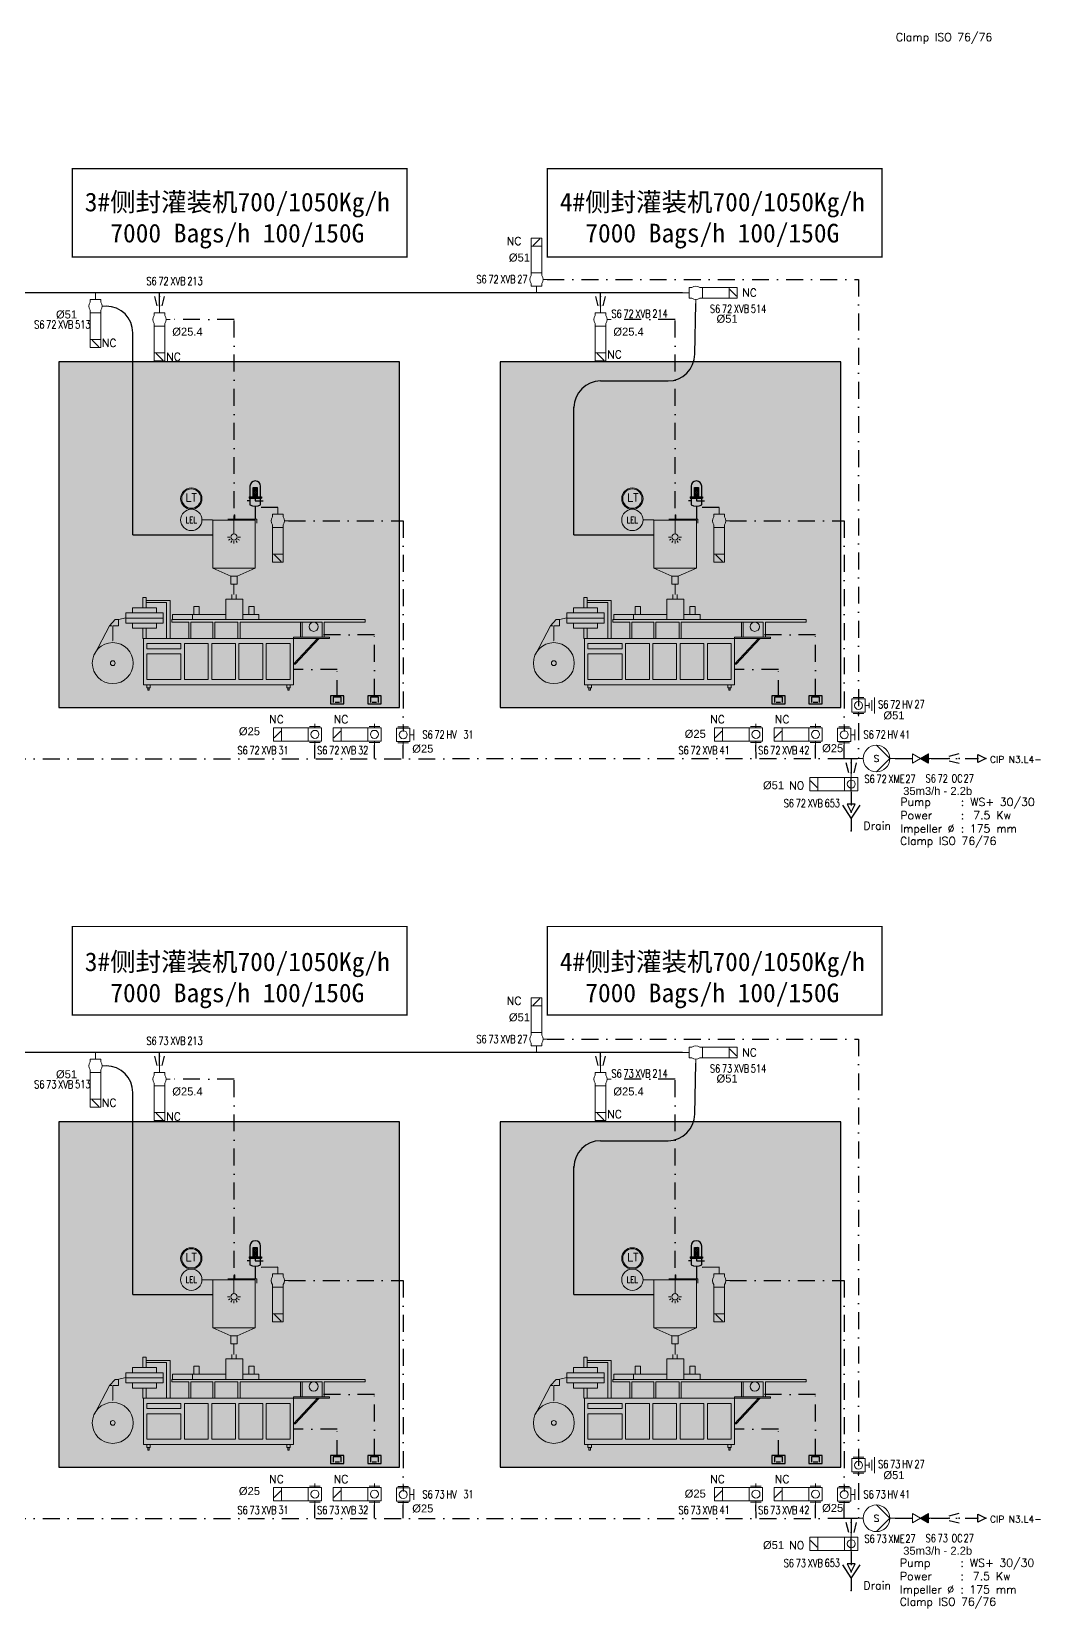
# Model space of a CAD drawing. Header units: inches. Extents: x 16718 to 18814, y 21622 to 22944.
# Drawn here: x 18435 to 18814, y 21622 to 22213 of the extents above; entities that cross this region are included whole.
import ezdxf
from ezdxf.enums import TextEntityAlignment as Align

# ---------------------------------------------------------------- set-up
doc = ezdxf.new("R2010")
doc.units = ezdxf.units.IN
doc.header["$MEASUREMENT"] = 0
doc.linetypes.add('ACAD_ISO02W100', pattern=[15, 12, -3])
doc.linetypes.add('DASHDOT2', pattern=[12.7, 6.35, -3.175, 0, -3.175])
for name, color, linetype, lineweight in [('$31 Equipment', 7, 'Continuous', 9), ('19 Pipe Process', 30, 'Continuous', 30), ('31 Equipment', 7, 'Continuous', 9), ('33 Instruments Labels', 7, 'Continuous', 9), ('AM_0', 7, 'Continuous', 30)]:
    doc.layers.add(name, color=color, linetype=linetype, lineweight=lineweight)
for name, color, linetype in [('DIAMETRE', 7, 'Continuous'), ('MATERIEL-DIVERS', 7, 'Continuous'), ('POMPES-PROCESS', 7, 'Continuous'), ('REPERES', 7, 'Continuous'), ('techn-data', 7, 'Continuous'), ('TEXTES', 7, 'Continuous'), ('TUYAUTERIE-NEP', 4, 'DASHDOT2'), ('TUYAUTERIE-PROCESS', 30, 'Continuous'), ('TXT_FR', 7, 'Continuous'), ('VANNES', 7, 'Continuous'), ('VANNES-PROCESS', 7, 'Continuous')]:
    doc.layers.add(name, color=color, linetype=linetype)
doc.layers.add('FOURNITURE CLIENT', color=7, linetype='Continuous', true_color=0xc8e6e6)
doc.layers.get('REPERES').off()
doc.styles.add('ROMANS', font='ROMANS.SHX')
doc.styles.add('ROMANT', font='romant')
doc.styles.get("Standard").update_dxf_attribs({"font": 'arial.ttf'})
doc.styles.add('USER3', font='ITALIC.SHX', dxfattribs={"bigfont": 'gbcbig.shx'})

# ---------------------------------------------------------------- blocks, each defined once
blk = doc.blocks.new('APV-FCE-NRV-GEN-1')
at = {"layer": '31 Equipment'}
h = blk.add_hatch(dxfattribs=at)
h.set_pattern_fill('ANSI31', color=256, scale=0.01, style=0)
h.set_pattern_definition([(45, (0, 0), (-0.02245064, 0.02245064), [])])
h.paths.add_polyline_path([(3, 1.75), (3, -1.75), (0, 0)])
at = {"layer": '31 Equipment', "linetype": 'ACAD_ISO02W100', "ltscale": 38}
for p, q in [((-3, 0), (-5, 0)), ((0, 0), (-3, 1.75)), ((-3, 1.75), (-3, -1.75)), ((0, 0), (-3, -1.75)), ((0, 0), (3, 1.75)), ((0, 0), (3, -1.75)), ((3, 1.75), (3, -1.75)), ((3, 0), (5, 0))]:
    blk.add_line(p, q, dxfattribs=at)
blk = doc.blocks.new('APV-PMP-GEN-CENTRI-1')
at = {"layer": '31 Equipment', "ltscale": 38}
for p, q in [((-5, 0), (-7, 0)), ((5, 0), (0, 5)), ((5, 0), (0, -5)), ((5, 0), (7, 0))]:
    blk.add_line(p, q, dxfattribs=at)
blk.add_circle((0, 0), 5, dxfattribs=at)
at = {"layer": '31 Equipment', "style": 'ROMANT', "flags": 8}
blk.add_attdef('I', text='', height=2.5, dxfattribs=at).set_placement((0, 0), align=Align.MIDDLE)
blk = doc.blocks.new('APV-VLV-SSEAT-SW41-3')
at = {"layer": '31 Equipment', "ltscale": 38}
for p, q in [((1.25, 15.25), (-1.25, 12.75)), ((-2, 2.5), (-2, 1.5)), ((2, 2.5), (2, 1.5)), ((2.5, 0), (4, 0)), ((-2, -2.5), (-2, -1.5)), ((2, -2.5), (-2, -2.5)), ((-2, -2.5), (2, -2.5)), ((0, -2.5), (0, -5)), ((2, -2.5), (2, -1.5))]:
    blk.add_line(p, q, dxfattribs=at)
for points in [[(-2, 12.5), (2, 12.5), (2, 15.5), (-2, 15.5)], [(-2, 2.5), (2, 2.5), (2, 12.5), (-2, 12.5)]]:
    blk.add_lwpolyline(points, close=True, dxfattribs=at)
for start, end in [(143.1301, 216.8699), (323.1301, 36.8699)]:
    blk.add_arc((0, 0), 2.5, start, end, dxfattribs=at)
blk = doc.blocks.new('wqs2qw')
at = {"layer": '31 Equipment'}
for p, q in [((30395.72, 63682.87), (30395.72, 63684.82)), ((30395.72, 63684.82), (30409.35, 63684.82)), ((30416.41, 63684.39), (30396.42, 63684.39)), ((30396.42, 63684.39), (30396.42, 63661.87)), ((30406.37, 63686.77), (30405.98, 63686.77)), ((30405.98, 63686.77), (30405.98, 63684.82)), ((30406.37, 63684.82), (30406.37, 63686.77)), ((30406.43, 63677.94), (30406.43, 63686.44)), ((30416.41, 63661.87), (30416.41, 63684.39)), ((30404.43, 63676.44), (30403.43, 63676.44)), ((30404.7, 63675.44), (30403.83, 63674.94)), ((30405.43, 63674.7), (30404.93, 63673.84)), ((30406.43, 63674.44), (30406.43, 63673.44)), ((30407.43, 63674.7), (30407.93, 63673.84)), ((30408.16, 63675.44), (30409.03, 63674.94)), ((30408.43, 63676.44), (30409.43, 63676.44)), ((30396.42, 63661.87), (30416.41, 63661.87)), ((30404.91, 63658.11), (30396.42, 63661.87)), ((30407.91, 63658.11), (30404.91, 63658.11)), ((30404.91, 63654.36), (30404.91, 63658.11)), ((30407.91, 63658.11), (30416.41, 63661.87)), ((30407.91, 63658.11), (30407.91, 63654.36)), ((30407.91, 63654.36), (30404.91, 63654.36)), ((30406.43, 63654.44), (30406.43, 63649.44)), ((30396.95, 63643.86), (30396.95, 63640.1)), ((30399.45, 63643.86), (30396.95, 63643.86)), ((30399.45, 63640.1), (30399.45, 63643.86)), ((30402.31, 63647.35), (30402.31, 63637.74)), ((30410.31, 63647.35), (30402.31, 63647.35)), ((30405.43, 63649.44), (30405.43, 63647.44)), ((30407.43, 63649.44), (30407.43, 63647.44)), ((30410.31, 63637.74), (30410.31, 63647.35)), ((30422.69, 63643.86), (30422.69, 63640.1)), ((30425.19, 63643.86), (30422.69, 63643.86)), ((30425.19, 63640.1), (30425.19, 63643.86)), ((30436.38, 63646.63), (30447.57, 63646.63)), ((30436.38, 63628.85), (30436.38, 63646.63)), ((30437.98, 63645.67), (30437.98, 63628.85)), ((30447.57, 63645.67), (30437.98, 63645.67)), ((30442.77, 63643.27), (30453.97, 63643.27)), ((30442.77, 63643.27), (30442.77, 63640.86)), ((30447.57, 63643.27), (30442.77, 63643.27)), ((30447.57, 63648.07), (30447.57, 63643.27)), ((30449.17, 63648.07), (30447.57, 63648.07)), ((30449.17, 63643.27), (30449.17, 63648.07)), ((30453.97, 63643.27), (30449.17, 63643.27)), ((30453.97, 63640.86), (30453.97, 63643.27)), ((30344.9, 63637.74), (30378.49, 63637.74)), ((30344.9, 63636.54), (30344.9, 63637.74)), ((30364.09, 63636.54), (30344.9, 63636.54)), ((30364.09, 63629.57), (30364.09, 63636.54)), ((30365.05, 63636.54), (30365.05, 63629.57)), ((30374.49, 63636.54), (30365.05, 63636.54)), ((30396.71, 63637.74), (30367.13, 63637.74)), ((30368.73, 63636.54), (30396.71, 63636.54)), ((30374.49, 63629.57), (30374.49, 63636.54)), ((30375.29, 63636.54), (30375.29, 63629.57)), ((30378.49, 63636.54), (30375.29, 63636.54)), ((30435.58, 63637.74), (30391.6, 63637.74)), ((30391.6, 63636.54), (30403.59, 63636.54)), ((30394.71, 63640.1), (30402.2, 63640.1)), ((30394.71, 63637.85), (30394.71, 63640.1)), ((30402.2, 63640.1), (30399.45, 63640.1)), ((30403.59, 63636.54), (30403.59, 63628.85)), ((30404.55, 63636.54), (30415.43, 63636.54)), ((30404.55, 63628.85), (30404.55, 63636.54)), ((30410.2, 63640.1), (30435.19, 63640.1)), ((30425.94, 63640.1), (30410.2, 63640.1)), ((30415.43, 63636.54), (30415.43, 63628.85)), ((30416.39, 63636.54), (30426.62, 63636.54)), ((30416.39, 63628.85), (30416.39, 63636.54)), ((30425.94, 63637.85), (30425.94, 63640.1)), ((30426.62, 63636.54), (30426.62, 63629.33)), ((30427.58, 63636.54), (30435.58, 63636.54)), ((30427.58, 63628.85), (30427.58, 63636.54)), ((30435.19, 63640.1), (30435.19, 63637.85)), ((30435.58, 63636.54), (30435.58, 63637.74)), ((30457.17, 63640.86), (30439.57, 63640.86)), ((30439.57, 63640.86), (30439.57, 63636.06)), ((30442.77, 63640.86), (30439.57, 63640.86)), ((30439.57, 63638.46), (30457.17, 63638.46)), ((30439.57, 63636.06), (30442.77, 63636.06)), ((30453.97, 63636.06), (30442.77, 63636.06)), ((30442.77, 63636.06), (30442.77, 63633.66)), ((30457.17, 63640.86), (30453.97, 63640.86)), ((30453.97, 63636.06), (30457.17, 63636.06)), ((30453.97, 63633.66), (30453.97, 63636.06)), ((30457.17, 63636.06), (30457.17, 63640.86)), ((30457.18, 63638.6), (30457.18, 63638.6)), ((30460.42, 63637.85), (30457.18, 63638.6)), ((30460.52, 63637.74), (30460.52, 63634.86)), ((30462.12, 63637.74), (30460.52, 63637.74)), ((30464.84, 63634.86), (30462.12, 63637.74)), ((30361.7, 63629.57), (30378.49, 63629.57)), ((30361.7, 63628.85), (30361.7, 63629.57)), ((30366.49, 63628.85), (30361.7, 63628.85)), ((30365.69, 63628.85), (30367.29, 63628.85)), ((30378.49, 63628.85), (30365.69, 63628.85)), ((30377.69, 63616.84), (30366.49, 63628.85)), ((30367.29, 63628.85), (30378.49, 63616.84)), ((30375.29, 63629.57), (30374.49, 63629.57)), ((30378.49, 63629.57), (30378.49, 63628.85)), ((30378.49, 63628.85), (30388.08, 63628.85)), ((30378.49, 63607.23), (30378.49, 63628.85)), ((30384.88, 63628.85), (30448.85, 63628.85)), ((30403.59, 63628.85), (30404.55, 63628.85)), ((30415.43, 63628.85), (30416.39, 63628.85)), ((30426.62, 63629.33), (30426.62, 63628.85)), ((30437.98, 63628.85), (30436.38, 63628.85)), ((30442.77, 63633.66), (30447.57, 63633.66)), ((30447.57, 63633.66), (30449.17, 63633.66)), ((30447.57, 63633.66), (30447.57, 63628.85)), ((30447.57, 63628.85), (30449.17, 63628.85)), ((30448.85, 63628.85), (30448.85, 63607.23)), ((30449.17, 63633.66), (30453.97, 63633.66)), ((30449.17, 63628.85), (30449.17, 63633.66)), ((30460.52, 63634.86), (30463.24, 63634.86)), ((30463.72, 63634.86), (30464.84, 63634.86)), ((30464.84, 63634.86), (30471.88, 63621.4)), ((30380.09, 63626.45), (30391.28, 63626.45)), ((30380.09, 63609.63), (30380.09, 63626.45)), ((30391.28, 63626.45), (30391.28, 63609.63)), ((30392.88, 63626.45), (30404.07, 63626.45)), ((30392.88, 63609.63), (30392.88, 63626.45)), ((30404.07, 63626.45), (30404.07, 63609.63)), ((30405.67, 63626.45), (30405.67, 63609.63)), ((30416.87, 63626.45), (30405.67, 63626.45)), ((30416.87, 63609.63), (30416.87, 63626.45)), ((30418.47, 63626.45), (30418.47, 63609.63)), ((30429.66, 63626.45), (30418.47, 63626.45)), ((30429.66, 63609.63), (30429.66, 63626.45)), ((30431.26, 63626.45), (30447.25, 63626.45)), ((30431.26, 63624.04), (30431.26, 63626.45)), ((30447.25, 63624.04), (30431.26, 63624.04)), ((30431.26, 63621.64), (30447.25, 63621.64)), ((30431.26, 63609.63), (30431.26, 63621.64)), ((30447.25, 63626.45), (30447.25, 63624.04)), ((30447.25, 63621.64), (30447.25, 63609.63)), ((30378.49, 63616.84), (30377.69, 63616.84)), ((30391.28, 63607.23), (30378.49, 63607.23)), ((30391.28, 63609.63), (30380.09, 63609.63)), ((30380.09, 63605.78), (30380.09, 63607.23)), ((30381.68, 63607.23), (30381.68, 63605.78)), ((30448.85, 63607.23), (30384.88, 63607.23)), ((30404.07, 63609.63), (30392.88, 63609.63)), ((30405.67, 63609.63), (30416.87, 63609.63)), ((30418.47, 63609.63), (30429.66, 63609.63)), ((30447.25, 63609.63), (30431.26, 63609.63)), ((30445.65, 63605.78), (30445.65, 63607.23)), ((30447.25, 63607.23), (30447.25, 63605.78)), ((30381.68, 63605.78), (30380.09, 63605.78)), ((30380.57, 63605.78), (30380.57, 63604.58)), ((30381.2, 63605.78), (30380.57, 63605.78)), ((30380.57, 63604.58), (30381.2, 63604.58)), ((30381.2, 63604.58), (30381.2, 63605.78)), ((30447.25, 63605.78), (30445.65, 63605.78)), ((30446.77, 63605.78), (30446.13, 63605.78)), ((30446.13, 63605.78), (30446.13, 63604.58)), ((30446.13, 63604.58), (30446.77, 63604.58)), ((30446.77, 63604.58), (30446.77, 63605.78))]:
    blk.add_line(p, q, dxfattribs=at)
at = {"layer": '31 Equipment', "color": 7}
blk.add_line((30421.43, 63684.44), (30416.43, 63684.44), dxfattribs=at)
at = {"layer": '31 Equipment'}
for centre, radius in [((30426.43, 63694.44), 5), ((30426.43, 63694.44), 4.5), ((30406.43, 63676.44), 1.5), ((30369.05, 63634.38), 2.16), ((30463.24, 63617.32), 9.6), ((30463.24, 63617.32), 1.12)]:
    blk.add_circle(centre, radius, dxfattribs=at)
at = {"layer": '31 Equipment', "color": 7}
blk.add_circle((30426.43, 63684.44), 5, dxfattribs=at)
at = {"layer": '31 Equipment'}
for points in [[(30462.99, 63634.86), (30463.49, 63634.86), (30462.99, 63627.9), (30463.49, 63627.4)], [(30463.49, 63608.18), (30462.99, 63608.68), (30463.49, 63634.86), (30462.99, 63634.86)], [(30462.99, 63627.9), (30463.49, 63627.4), (30448.85, 63627.9), (30448.85, 63627.4)], [(30448.85, 63608.18), (30448.85, 63608.68), (30463.49, 63608.18), (30462.99, 63608.68)]]:
    blk.add_trace(points, dxfattribs=at)
blk = doc.blocks.new('CR')
at = {"color": 7}
for p, q in [((-2.5, 2.5), (2.5, 1.25)), ((2.5, 1.25), (2.5, 1.25)), ((2.5, -1.25), (-2.5, -2.5))]:
    blk.add_line(p, q, dxfattribs=at)
at = {"color": 7, "extrusion": (-1, 0, 0)}
blk.add_point((-2.5, 0), dxfattribs=at)
at = {"color": 7, "extrusion": (1, 0, 0)}
blk.add_point((2.5, 0), dxfattribs=at)
blk = doc.blocks.new('*X53')
at = {"color": 0}
for p, q in [((688.5, 377.4), (691.1, 380)), ((688.5, 378.8), (689.7, 380)), ((688.5, 376), (691.5, 379)), ((688.5, 374.5), (691.5, 377.5)), ((688.5, 373.1), (691.5, 376.1)), ((689.8, 373), (691.5, 374.7)), ((691.2, 373), (691.5, 373.3))]:
    blk.add_line(p, q, dxfattribs=at)
blk = doc.blocks.new('SAFILT')
for p, q in [((-4, 0), (-6, 0)), ((-4.7, 3), (-4.7, 2)), ((-4.7, 3), (4.7, 3)), ((-4.7, 2), (4.7, 2)), ((-4, 11), (-4, 3)), ((-4, 2), (-4, -3)), ((-1.5, 3), (-1.5, 10)), ((-1.5, 10), (1.5, 10)), ((0, 3), (0, 0)), ((0, 0), (6, 0)), ((1.5, 10), (1.5, 3)), ((4, 3), (4, 11)), ((4, -3), (4, 2)), ((4.7, 3), (4.7, 2)), ((0, -4), (0, -6))]:
    blk.add_line(p, q)
for centre, radius, start, end in [((0, 11), 4, 0, 180), ((0, 4.5), 8.5, 241.9275, 298.0725)]:
    blk.add_arc(centre, radius, start, end)
at = {"xscale": -1}
blk.add_blockref('*X53', (690, -370), dxfattribs=at)
blk.add_blockref('*X53', (-690, -370))
blk = doc.blocks.new('APV-VLVM-BFLY-SVS-1')
at = {"layer": '31 Equipment', "ltscale": 38}
for p, q in [((-2.5, 0), (-4, 0)), ((2.5, 2.5), (-2.5, 2.5)), ((-2.5, 2.5), (-2.5, -2.5)), ((-2, 4), (2, 4)), ((0, 2.5), (0, 4)), ((2.5, -2.5), (2.5, 2.5)), ((2.5, 0), (4, 0)), ((-2.5, -2.5), (2.5, -2.5))]:
    blk.add_line(p, q, dxfattribs=at)
at = {"layer": '31 Equipment'}
for p, q in [((-3, 2), (-3, -2)), ((3, -2), (3, 2))]:
    blk.add_line(p, q, dxfattribs=at)
at = {"layer": '31 Equipment', "ltscale": 38}
blk.add_circle((0, 0), 1.5, dxfattribs=at)
blk = doc.blocks.new('RACCORD')
for p, q in [((-0.5, 2.5), (2.5, 2.5)), ((-0.5, -2.5), (-0.5, 2.5)), ((2.5, 2.5), (2.5, -2.5)), ((2.5, -2.5), (-0.5, -2.5))]:
    blk.add_line(p, q)
at = {"color": 7}
for p, q in [((0, 1.5), (2, 1.5)), ((0, 0.83), (0, -0.83)), ((2, 1.5), (2, -1.5)), ((0, -0.83), (0, -0.83)), ((2, -1.5), (0, -1.5))]:
    blk.add_line(p, q, dxfattribs=at)
blk = doc.blocks.new('FLE23-A')
at = {"color": 7}
for p, q in [((0, 1.5), (-3, 0)), ((-3, 0), (0, -1.5)), ((0, -1.5), (0, 1.5))]:
    blk.add_line(p, q, dxfattribs=at)
at = {"layer": 'MATERIEL-DIVERS', "color": 7, "extrusion": (-1, 0, 0)}
blk.add_point((-3, 0), dxfattribs=at)
at = {"layer": 'MATERIEL-DIVERS', "color": 2}
for p in [(-3, 0), (0, 0)]:
    blk.add_point(p, dxfattribs=at)
at = {"layer": 'MATERIEL-DIVERS', "color": 7, "extrusion": (1, 0, 0)}
blk.add_point((0, 0), dxfattribs=at)
blk = doc.blocks.new('FLE23')
at = {"color": 7}
for p, q in [((0, -1.5), (0, 1.5)), ((0, 1.5), (3, 0)), ((3, 0), (0, -1.5))]:
    blk.add_line(p, q, dxfattribs=at)
at = {"layer": 'MATERIEL-DIVERS', "color": 2}
for p in [(0, 0), (3, 0)]:
    blk.add_point(p, dxfattribs=at)
at = {"layer": 'MATERIEL-DIVERS', "color": 7, "extrusion": (-1, 0, 0)}
blk.add_point((0, 0), dxfattribs=at)
at = {"layer": 'MATERIEL-DIVERS', "color": 7, "extrusion": (1, 0, 0)}
blk.add_point((3, 0), dxfattribs=at)
blk = doc.blocks.new('EGOUT')
at = {"color": 7}
for p, q in [((-3.2, 9.61), (0, 4.81)), ((0, 4.81), (3.2, 9.61)), ((0, 4.81), (0, 0))]:
    blk.add_line(p, q, dxfattribs=at)
at = {"color": 7, "extrusion": (0, -1, 0)}
blk.add_point((0, 0), dxfattribs=at)
at = {"layer": 'POMPES-PROCESS', "style": 'ROMANS'}
blk.add_attdef('EGOUT', text='', height=3, dxfattribs=at).set_placement((0, -4), align=Align.MIDDLE)
blk = doc.blocks.new('REPNORM1')
at = {"layer": 'TEXTES', "style": 'ROMANS', "width": 0.75}
for tag, p in [('ZONE', (-9.75, -1.25)), ('SOUSZONE', (-5.25, -1.25)), ('ELEMENT', (-0.75, -1.25)), ('NUM', (5.59, -1.22))]:
    blk.add_attdef(tag, p, '', height=3, dxfattribs=at)
blk = doc.blocks.new('REPNORM')
at = {"layer": 'TEXTES', "style": 'ROMANS', "width": 0.75}
for tag, p in [('ZONE', (-9.75, -1.25)), ('SOUSZONE', (-5.25, -1.25)), ('ELEMENT', (0, -1.25)), ('NUM', (4.5, -1.25))]:
    blk.add_attdef(tag, p, '', height=3, dxfattribs=at)
blk = doc.blocks.new('APV-VLV-BFLY-SVS-3')
at = {"layer": '31 Equipment', "ltscale": 38}
for p, q in [((1.25, 15.25), (-1.25, 12.75)), ((-2.5, 0), (-4, 0)), ((2.5, 2.5), (-2.5, 2.5)), ((-2.5, 2.5), (-2.5, -2.5)), ((2.5, -2.5), (2.5, 2.5)), ((2.5, 0), (4, 0)), ((-2.5, -2.5), (2.5, -2.5))]:
    blk.add_line(p, q, dxfattribs=at)
at = {"layer": '31 Equipment'}
for p, q in [((-3, 2), (-3, -2)), ((3, -2), (3, 2))]:
    blk.add_line(p, q, dxfattribs=at)
at = {"layer": '31 Equipment', "ltscale": 38}
for points in [[(-2.5, 12.5), (2.5, 12.5), (2.5, 15.5), (-2.5, 15.5)], [(-2.5, 2.5), (2.5, 2.5), (2.5, 12.5), (-2.5, 12.5)]]:
    blk.add_lwpolyline(points, close=True, dxfattribs=at)
blk.add_circle((0, 0), 1.5, dxfattribs=at)
blk = doc.blocks.new('APV-VLVM-BFLY-SVS-3')
at = {"layer": '31 Equipment'}
for p, q in [((3, 6), (-3, 6)), ((-3, 2), (-3, -2)), ((-2, 5), (2, 5)), ((-1, 4), (1, 4)), ((3, -2), (3, 2))]:
    blk.add_line(p, q, dxfattribs=at)
at = {"layer": '31 Equipment', "ltscale": 38}
for p, q in [((-2.5, 0), (-4, 0)), ((2.5, 2.5), (-2.5, 2.5)), ((-2.5, 2.5), (-2.5, -2.5)), ((0, 2.5), (0, 4)), ((2.5, -2.5), (2.5, 2.5)), ((2.5, 0), (4, 0)), ((-2.5, -2.5), (2.5, -2.5))]:
    blk.add_line(p, q, dxfattribs=at)
blk.add_circle((0, 0), 1.5, dxfattribs=at)
blk = doc.blocks.new('APV-VLV-BFLY-SV-4')
at = {"layer": '31 Equipment', "ltscale": 38}
for p, q in [((1.25, 15.25), (-1.25, 12.75)), ((2.5, 2.5), (-2.5, 2.5)), ((-2.5, 2.5), (-2.5, -2.5)), ((2.5, -2.5), (2.5, 2.5)), ((-2.5, -2.5), (2.5, -2.5))]:
    blk.add_line(p, q, dxfattribs=at)
at = {"layer": '31 Equipment'}
for p, q in [((-4, 0), (-2.5, 0)), ((2.5, 0), (4, 0))]:
    blk.add_line(p, q, dxfattribs=at)
at = {"layer": '31 Equipment', "lineweight": 30}
blk.add_line((-2.5, 0), (2.5, 0), dxfattribs=at)
at = {"layer": '31 Equipment', "ltscale": 38}
for points in [[(-2.5, 12.5), (2.5, 12.5), (2.5, 15.5), (-2.5, 15.5)], [(-2.5, 2.5), (2.5, 2.5), (2.5, 12.5), (-2.5, 12.5)]]:
    blk.add_lwpolyline(points, close=True, dxfattribs=at)
blk.add_circle((0, 0), 1.5, dxfattribs=at)
blk = doc.blocks.new('TEXT-PUMP_caract_ANGLAIS')
at = {"layer": 'techn-data', "style": 'ROMANS'}
for s, p in [('Pump', (-22, 9)), ('Power', (-22, 4)), ('Kw', (14, 4)), ('Impeller %%C', (-22, -1)), ('mm', (14, -1))]:
    blk.add_text(s, height=3, dxfattribs=at).set_placement(p)
for p in [(2, 9), (2, 4), (2, -1)]:
    blk.add_text(':', height=3, dxfattribs=at).set_placement(p, align=Align.RIGHT)
blk.add_attdef('Type', (4.23, 9), '', height=3, dxfattribs=at)
for tag, p in [('Pui', (11.76, 4)), ('Dia', (11.76, -1))]:
    blk.add_attdef(tag, text='', height=3, dxfattribs=at).set_placement(p, align=Align.RIGHT)

msp = doc.modelspace()

# ---------------------------------------------------------------- hatches: boundary and pattern name
at = {"layer": 'FOURNITURE CLIENT'}
h = msp.add_hatch(color=256, dxfattribs=at)
h.dxf.hatch_style = 1
h.paths.add_polyline_path([(18445.57, 22089.07), (18445.57, 21959.53), (18573.33, 21959.53), (18573.33, 22089.07)])
h = msp.add_hatch(color=256, dxfattribs=at)
h.dxf.hatch_style = 1
h.paths.add_polyline_path([(18610.98, 22089.07), (18610.98, 21959.53), (18738.75, 21959.53), (18738.75, 22089.07)])
h = msp.add_hatch(color=256, dxfattribs=at)
h.dxf.hatch_style = 1
h.paths.add_polyline_path([(18445.57, 21804.19), (18445.57, 21674.65), (18573.33, 21674.65), (18573.33, 21804.19)])
h = msp.add_hatch(color=256, dxfattribs=at)
h.dxf.hatch_style = 1
h.paths.add_polyline_path([(18610.98, 21804.19), (18610.98, 21674.65), (18738.75, 21674.65), (18738.75, 21804.19)])

# ---------------------------------------------------------------- linework, layer by layer
at = {"layer": '19 Pipe Process', "ltscale": 2}
for p, q in [((18483.27, 22109.98), (18483.27, 22114.98)), ((18648.69, 22109.98), (18648.69, 22114.98)), ((18683.98, 22091.94), (18684.38, 22110.98)), ((18473.27, 22072.25), (18473.27, 22099.98)), ((18473.27, 22024.25), (18473.27, 22072.25)), ((18638.69, 22024.25), (18638.69, 22072.25)), ((18473.27, 22024.25), (18503.27, 22024.25)), ((18638.69, 22024.25), (18668.69, 22024.25)), ((18483.27, 21825.1), (18483.27, 21830.1)), ((18648.69, 21825.1), (18648.69, 21830.1)), ((18683.98, 21807.06), (18684.38, 21826.1)), ((18473.27, 21787.37), (18473.27, 21815.1)), ((18473.27, 21739.37), (18473.27, 21787.37)), ((18638.69, 21739.37), (18638.69, 21787.37)), ((18473.27, 21739.37), (18503.27, 21739.37)), ((18638.69, 21739.37), (18668.69, 21739.37))]:
    msp.add_line(p, q, dxfattribs=at)
at = {"layer": '19 Pipe Process'}
for p, q in [((18648.69, 22081.94), (18673.98, 22081.94)), ((18648.69, 21797.06), (18673.98, 21797.06))]:
    msp.add_line(p, q, dxfattribs=at)
at = {"layer": '19 Pipe Process', "ltscale": 2}
for points in [[(18679.38, 22114.98), (18076.59, 22114.98)], [(18679.38, 21830.1), (18076.59, 21830.1)]]:
    msp.add_lwpolyline(points, dxfattribs=at)
at = {"layer": '19 Pipe Process'}
for centre, start, end in [((18463.27, 22099.98), 0, 90), ((18673.98, 22091.94), 270, 0), ((18648.69, 22071.94), 90, 180), ((18463.27, 21815.1), 0, 90), ((18673.98, 21807.06), 270, 0), ((18648.69, 21787.06), 90, 180)]:
    msp.add_arc(centre, 10, start, end, dxfattribs=at)
at = {"layer": '31 Equipment', "const_width": 0.49}
for points in [[(18450.58, 22128.36), (18450.58, 22161.54), (18576.12, 22161.54), (18576.12, 22128.36)], [(18628.68, 22128.36), (18628.68, 22161.54), (18754.22, 22161.54), (18754.22, 22128.36)], [(18450.58, 21844.19), (18450.58, 21877.37), (18576.12, 21877.37), (18576.12, 21844.19)], [(18628.68, 21844.19), (18628.68, 21877.37), (18754.22, 21877.37), (18754.22, 21844.19)]]:
    msp.add_lwpolyline(points, close=True, dxfattribs=at)
at = {"layer": 'AM_0'}
for points in [[(18445.57, 22089.07), (18445.57, 21959.53), (18573.33, 21959.53), (18573.33, 21959.53), (18573.33, 21959.53), (18573.33, 22089.07), (18445.57, 22089.07)], [(18610.98, 22089.07), (18610.98, 21959.53), (18738.75, 21959.53), (18738.75, 21959.53), (18738.75, 21959.53), (18738.75, 22089.07), (18610.98, 22089.07)], [(18445.57, 21804.19), (18445.57, 21674.65), (18573.33, 21674.65), (18573.33, 21674.65), (18573.33, 21674.65), (18573.33, 21804.19), (18445.57, 21804.19)], [(18610.98, 21804.19), (18610.98, 21674.65), (18738.75, 21674.65), (18738.75, 21674.65), (18738.75, 21674.65), (18738.75, 21804.19), (18610.98, 21804.19)]]:
    msp.add_lwpolyline(points, dxfattribs=at)
at = {"layer": 'TUYAUTERIE-NEP'}
for p, q in [((18628.69, 22119.98), (18745.42, 22119.98)), ((18745.42, 22119.98), (18745.42, 21940.34)), ((18511.24, 22104.98), (18487.27, 22104.98)), ((18511.24, 22034.25), (18511.24, 22104.98)), ((18676.65, 22104.98), (18652.69, 22104.98)), ((18676.65, 22034.25), (18676.65, 22104.98)), ((18527.68, 22034.47), (18519.19, 22034.44)), ((18519.19, 22033.94), (18519.19, 22030.11)), ((18693.1, 22034.47), (18684.61, 22034.44)), ((18684.61, 22033.94), (18684.61, 22030.11)), ((18531.68, 22029.47), (18574.66, 22029.47)), ((18574.66, 22029.47), (18574.66, 21950.43)), ((18697.1, 22029.47), (18740.08, 22029.47)), ((18740.08, 22029.47), (18740.08, 21950.43)), ((18563.88, 21986.75), (18542.27, 21986.75)), ((18563.88, 21963.83), (18563.88, 21986.75)), ((18729.29, 21986.75), (18707.69, 21986.75)), ((18729.29, 21963.83), (18729.29, 21986.75)), ((18549.93, 21973.79), (18533.54, 21973.79)), ((18549.93, 21963.34), (18549.93, 21973.79)), ((18715.35, 21973.79), (18698.96, 21973.79)), ((18715.35, 21963.34), (18715.35, 21973.79)), ((18541.55, 21940.34), (18541.55, 21945.42)), ((18563.88, 21940.34), (18563.88, 21945.42)), ((18574.66, 21940.34), (18574.66, 21945.42)), ((18706.97, 21940.34), (18706.96, 21945.42)), ((18729.29, 21940.34), (18729.29, 21945.42)), ((18740.08, 21940.34), (18740.08, 21945.42)), ((18209.14, 21940.19), (18738.6, 21940.34)), ((18738.63, 21940.34), (18747.63, 21940.34)), ((18742.71, 21940.34), (18742.71, 21934.79)), ((18759.13, 21940.34), (18772.13, 21940.34)), ((18772.63, 21940.34), (18790.13, 21940.34)), ((18742.71, 21927.79), (18742.71, 21922.79)), ((18628.69, 21835.1), (18745.42, 21835.1)), ((18745.42, 21835.1), (18745.42, 21655.46)), ((18511.24, 21820.1), (18487.27, 21820.1)), ((18511.24, 21749.37), (18511.24, 21820.1)), ((18676.65, 21820.1), (18652.69, 21820.1)), ((18676.65, 21749.37), (18676.65, 21820.1)), ((18527.68, 21749.59), (18519.19, 21749.56)), ((18519.19, 21749.06), (18519.19, 21745.23)), ((18693.1, 21749.59), (18684.61, 21749.56)), ((18684.61, 21749.06), (18684.61, 21745.23)), ((18531.68, 21744.59), (18574.66, 21744.59)), ((18574.66, 21744.59), (18574.66, 21665.55)), ((18697.1, 21744.59), (18740.08, 21744.59)), ((18740.08, 21744.59), (18740.08, 21665.55)), ((18563.88, 21701.87), (18542.27, 21701.87)), ((18563.88, 21678.95), (18563.88, 21701.87)), ((18729.29, 21701.87), (18707.69, 21701.87)), ((18729.29, 21678.95), (18729.29, 21701.87)), ((18549.93, 21688.91), (18533.54, 21688.91)), ((18549.93, 21678.46), (18549.93, 21688.91)), ((18715.35, 21688.91), (18698.96, 21688.91)), ((18715.35, 21678.46), (18715.35, 21688.91)), ((18541.55, 21655.46), (18541.55, 21660.54)), ((18563.88, 21655.46), (18563.88, 21660.54)), ((18574.66, 21655.46), (18574.66, 21660.54)), ((18706.97, 21655.46), (18706.96, 21660.54)), ((18729.29, 21655.46), (18729.29, 21660.54)), ((18740.08, 21655.46), (18740.08, 21660.54)), ((18209.14, 21655.31), (18738.6, 21655.46)), ((18738.63, 21655.46), (18747.63, 21655.46)), ((18742.71, 21655.46), (18742.71, 21649.91)), ((18759.13, 21655.46), (18772.13, 21655.46)), ((18772.63, 21655.46), (18790.13, 21655.46)), ((18742.71, 21642.91), (18742.71, 21637.91))]:
    msp.add_line(p, q, dxfattribs=at)

# ---------------------------------------------------------------- block references
at = {"layer": '$31 Equipment'}
ref = msp.add_blockref('wqs2qw', (42836.33, -28917.74), dxfattribs=dict(at, xscale=-0.8, yscale=0.8, zscale=0.8))
ref.add_attrib('LE?', 'LEL', dxfattribs={"layer": '33 Instruments Labels', "height": 2.4, "style": 'ROMANS', "width": 0.8}).set_placement((18495.18, 22029.81), align=Align.MIDDLE)
ref = msp.add_blockref('wqs2qw', (43001.74, -28917.74), dxfattribs=dict(at, xscale=-0.8, yscale=0.8, zscale=0.8))
ref.add_attrib('LE?', 'LEL', dxfattribs={"layer": '33 Instruments Labels', "height": 2.4, "style": 'ROMANS', "width": 0.8}).set_placement((18660.6, 22029.81), align=Align.MIDDLE)
ref = msp.add_blockref('wqs2qw', (42836.33, -29202.62), dxfattribs=dict(at, xscale=-0.8, yscale=0.8, zscale=0.8))
ref.add_attrib('LE?', 'LEL', dxfattribs={"layer": '33 Instruments Labels', "height": 2.4, "style": 'ROMANS', "width": 0.8}).set_placement((18495.18, 21744.93), align=Align.MIDDLE)
ref = msp.add_blockref('wqs2qw', (43001.74, -29202.62), dxfattribs=dict(at, xscale=-0.8, yscale=0.8, zscale=0.8))
ref.add_attrib('LE?', 'LEL', dxfattribs={"layer": '33 Instruments Labels', "height": 2.4, "style": 'ROMANS', "width": 0.8}).set_placement((18660.6, 21744.93), align=Align.MIDDLE)
at = {"rotation": 90.00000000000001}
for p in [(18742.71, 21930.79), (18742.71, 21645.91)]:
    msp.add_blockref('APV-VLV-BFLY-SV-4', p, dxfattribs=at)
at = {"layer": '31 Equipment', "linetype": 'ACAD_ISO02W100', "ltscale": 38, "rotation": 270}
for p in [(18745.42, 21960.24), (18745.42, 21675.36)]:
    msp.add_blockref('APV-VLVM-BFLY-SVS-3', p, dxfattribs=at)
at = {"layer": '31 Equipment'}
for p in [(18752.13, 21940.34), (18752.13, 21655.46)]:
    msp.add_blockref('APV-PMP-GEN-CENTRI-1', p, dxfattribs=at).add_auto_attribs({'I': 'S'})
at = {"layer": 'MATERIEL-DIVERS', "xscale": 0.7, "yscale": 0.7, "zscale": 0.7, "rotation": 270}
for p in [(18483.27, 22111.88), (18648.69, 22111.88), (18483.27, 21827), (18648.69, 21827)]:
    msp.add_blockref('CR', p, dxfattribs=at)
at = {"layer": 'MATERIEL-DIVERS', "xscale": 0.5, "yscale": 0.5, "zscale": 0.5}
for p in [(18519.19, 22036.94), (18684.61, 22036.94), (18519.19, 21752.06), (18684.61, 21752.06)]:
    msp.add_blockref('SAFILT', p, dxfattribs=at)
at = {"layer": 'MATERIEL-DIVERS', "xscale": -1}
for name, p, rotation in [('RACCORD', (18549.93, 21961.34), 270), ('RACCORD', (18563.87, 21961.34), 270), ('RACCORD', (18715.35, 21961.34), 270), ('RACCORD', (18729.29, 21961.34), 270), ('APV-FCE-NRV-GEN-1', (18768.63, 21940.34), 180), ('FLE23', (18742.71, 21923.24), 90), ('RACCORD', (18549.93, 21676.46), 270), ('RACCORD', (18563.87, 21676.46), 270), ('RACCORD', (18715.35, 21676.46), 270), ('RACCORD', (18729.29, 21676.46), 270), ('APV-FCE-NRV-GEN-1', (18768.63, 21655.46), 180), ('FLE23', (18742.71, 21638.36), 90)]:
    msp.add_blockref(name, p, dxfattribs=dict(at, rotation=rotation))
for p in [(18790.13, 21940.34), (18790.13, 21655.46)]:
    msp.add_blockref('FLE23-A', p, dxfattribs=at)
at = {"layer": 'MATERIEL-DIVERS'}
ref = msp.add_blockref('EGOUT', (18742.71, 21913.24), dxfattribs=dict(at, xscale=-1))
ref.add_attrib('EGOUT', 'Drain', dxfattribs={"layer": 'POMPES-PROCESS', "height": 3, "style": 'ROMANS'}).set_placement((18752.42, 21915.24), align=Align.MIDDLE)
ref = msp.add_blockref('EGOUT', (18742.71, 21628.36), dxfattribs=dict(at, xscale=-1))
ref.add_attrib('EGOUT', 'Drain', dxfattribs={"layer": 'POMPES-PROCESS', "height": 3, "style": 'ROMANS'}).set_placement((18752.42, 21630.36), align=Align.MIDDLE)
at = {"layer": 'REPERES'}
for name, p, values in [('REPNORM1', (18488.1, 22119.11), {'ZONE': 'S6', 'SOUSZONE': '72', 'ELEMENT': 'XVB', 'NUM': '213'}), ('REPNORM1', (18611.85, 22119.78), {'ZONE': 'S6', 'SOUSZONE': '72', 'ELEMENT': 'XVB', 'NUM': '27'}), ('REPNORM1', (18662.5, 22106.88), {'ZONE': 'S6', 'SOUSZONE': '72', 'ELEMENT': 'XVB', 'NUM': '214'}), ('REPNORM1', (18699.43, 22108.72), {'ZONE': 'S6', 'SOUSZONE': '72', 'ELEMENT': 'XVB', 'NUM': '514'}), ('REPNORM1', (18446.01, 22102.81), {'ZONE': 'S6', 'SOUSZONE': '72', 'ELEMENT': 'XVB', 'NUM': '513'}), ('REPNORM1', (18591.61, 21949.07), {'ZONE': 'S6', 'SOUSZONE': '72', 'ELEMENT': 'HV', 'NUM': '31'}), ('REPNORM1', (18522.23, 21943.19), {'ZONE': 'S6', 'SOUSZONE': '72', 'ELEMENT': 'XVB', 'NUM': '31'}), ('REPNORM1', (18552.13, 21943.19), {'ZONE': 'S6', 'SOUSZONE': '72', 'ELEMENT': 'XVB', 'NUM': '32'}), ('REPNORM1', (18687.64, 21943.19), {'ZONE': 'S6', 'SOUSZONE': '72', 'ELEMENT': 'XVB', 'NUM': '41'}), ('REPNORM1', (18717.54, 21943.19), {'ZONE': 'S6', 'SOUSZONE': '72', 'ELEMENT': 'XVB', 'NUM': '42'}), ('REPNORM1', (18757.39, 21932.44), {'ZONE': 'S6', 'SOUSZONE': '72', 'ELEMENT': 'XME', 'NUM': '27'}), ('REPNORM', (18780.33, 21932.63), {'ZONE': 'S6', 'SOUSZONE': '72', 'ELEMENT': 'OC', 'NUM': '27'}), ('REPNORM1', (18727.1, 21923.32), {'ZONE': 'S6', 'SOUSZONE': '72', 'ELEMENT': 'XVB', 'NUM': '653'}), ('REPNORM1', (18488.1, 21834.23), {'ZONE': 'S6', 'SOUSZONE': '73', 'ELEMENT': 'XVB', 'NUM': '213'}), ('REPNORM1', (18611.85, 21834.9), {'ZONE': 'S6', 'SOUSZONE': '73', 'ELEMENT': 'XVB', 'NUM': '27'}), ('REPNORM1', (18699.43, 21823.84), {'ZONE': 'S6', 'SOUSZONE': '73', 'ELEMENT': 'XVB', 'NUM': '514'}), ('REPNORM1', (18446.01, 21817.93), {'ZONE': 'S6', 'SOUSZONE': '73', 'ELEMENT': 'XVB', 'NUM': '513'}), ('REPNORM1', (18662.5, 21822), {'ZONE': 'S6', 'SOUSZONE': '73', 'ELEMENT': 'XVB', 'NUM': '214'}), ('REPNORM1', (18591.61, 21664.19), {'ZONE': 'S6', 'SOUSZONE': '73', 'ELEMENT': 'HV', 'NUM': '31'}), ('REPNORM1', (18522.23, 21658.31), {'ZONE': 'S6', 'SOUSZONE': '73', 'ELEMENT': 'XVB', 'NUM': '31'}), ('REPNORM1', (18552.13, 21658.31), {'ZONE': 'S6', 'SOUSZONE': '73', 'ELEMENT': 'XVB', 'NUM': '32'}), ('REPNORM1', (18687.64, 21658.31), {'ZONE': 'S6', 'SOUSZONE': '73', 'ELEMENT': 'XVB', 'NUM': '41'}), ('REPNORM1', (18717.54, 21658.31), {'ZONE': 'S6', 'SOUSZONE': '73', 'ELEMENT': 'XVB', 'NUM': '42'}), ('REPNORM1', (18757.39, 21647.56), {'ZONE': 'S6', 'SOUSZONE': '73', 'ELEMENT': 'XME', 'NUM': '27'}), ('REPNORM', (18780.33, 21647.75), {'ZONE': 'S6', 'SOUSZONE': '73', 'ELEMENT': 'OC', 'NUM': '27'}), ('REPNORM1', (18727.1, 21638.44), {'ZONE': 'S6', 'SOUSZONE': '73', 'ELEMENT': 'XVB', 'NUM': '653'})]:
    msp.add_blockref(name, p, dxfattribs=at).add_auto_attribs(values)
ref = msp.add_blockref('REPNORM1', (18762.5, 21960.42), dxfattribs=at)
ref.add_attrib('ZONE', 'S6', (18752.75, 21959.17), dxfattribs={"layer": 'TEXTES', "height": 3, "style": 'ROMANS', "width": 0.75})
ref.add_attrib('SOUSZONE', '72', (18757.25, 21959.17), dxfattribs={"layer": 'TEXTES', "height": 3, "style": 'ROMANS', "width": 0.75})
ref.add_attrib('ELEMENT', 'HV', (18761.75, 21959.17), dxfattribs={"layer": 'TEXTES', "height": 3, "style": 'ROMANS', "width": 0.75})
ref.add_attrib('NUM', '27', (18766.39, 21959.19), dxfattribs={"layer": 'TEXTES', "height": 3, "style": 'ROMANS', "width": 0.75})
ref = msp.add_blockref('REPNORM1', (18757.03, 21949.07), dxfattribs=at)
ref.add_attrib('ZONE', 'S6', (18747.28, 21947.82), dxfattribs={"layer": 'TEXTES', "height": 3, "style": 'ROMANS', "width": 0.75})
ref.add_attrib('SOUSZONE', '72', (18751.78, 21947.82), dxfattribs={"layer": 'TEXTES', "height": 3, "style": 'ROMANS', "width": 0.75})
ref.add_attrib('ELEMENT', 'HV', (18756.28, 21947.82), dxfattribs={"layer": 'TEXTES', "height": 3, "style": 'ROMANS', "width": 0.75})
ref.add_attrib('NUM', '41', (18760.92, 21947.84), dxfattribs={"layer": 'TEXTES', "height": 3, "style": 'ROMANS', "width": 0.75})
ref = msp.add_blockref('REPNORM1', (18762.5, 21675.54), dxfattribs=at)
ref.add_attrib('ZONE', 'S6', (18752.75, 21674.29), dxfattribs={"layer": 'TEXTES', "height": 3, "style": 'ROMANS', "width": 0.75})
ref.add_attrib('SOUSZONE', '73', (18757.25, 21674.29), dxfattribs={"layer": 'TEXTES', "height": 3, "style": 'ROMANS', "width": 0.75})
ref.add_attrib('ELEMENT', 'HV', (18761.75, 21674.29), dxfattribs={"layer": 'TEXTES', "height": 3, "style": 'ROMANS', "width": 0.75})
ref.add_attrib('NUM', '27', (18766.39, 21674.31), dxfattribs={"layer": 'TEXTES', "height": 3, "style": 'ROMANS', "width": 0.75})
ref = msp.add_blockref('REPNORM1', (18757.03, 21664.19), dxfattribs=at)
ref.add_attrib('ZONE', 'S6', (18747.28, 21662.94), dxfattribs={"layer": 'TEXTES', "height": 3, "style": 'ROMANS', "width": 0.75})
ref.add_attrib('SOUSZONE', '73', (18751.78, 21662.94), dxfattribs={"layer": 'TEXTES', "height": 3, "style": 'ROMANS', "width": 0.75})
ref.add_attrib('ELEMENT', 'HV', (18756.28, 21662.94), dxfattribs={"layer": 'TEXTES', "height": 3, "style": 'ROMANS', "width": 0.75})
ref.add_attrib('NUM', '41', (18760.92, 21662.96), dxfattribs={"layer": 'TEXTES', "height": 3, "style": 'ROMANS', "width": 0.75})
at = {"layer": 'TUYAUTERIE-PROCESS'}
for p in [(18783.1, 21913.56), (18782.95, 21628.28)]:
    msp.add_blockref('TEXT-PUMP_caract_ANGLAIS', p, dxfattribs=at).add_auto_attribs({'Dia': '175', 'Pui': '7.5', 'Type': 'WS+ 30/30'})
at = {"layer": 'VANNES'}
for p in [(18624.69, 22119.98), (18624.69, 21835.1)]:
    msp.add_blockref('APV-VLV-SSEAT-SW41-3', p, dxfattribs=at)
at = {"layer": 'VANNES', "xscale": -1}
for name, p, rotation in [('APV-VLV-SSEAT-SW41-3', (18459.27, 22109.98), 180), ('APV-VLV-SSEAT-SW41-3', (18483.27, 22104.98), 180), ('APV-VLV-SSEAT-SW41-3', (18648.69, 22104.98), 180), ('APV-VLV-SSEAT-SW41-3', (18527.68, 22029.47), 180), ('APV-VLV-SSEAT-SW41-3', (18693.1, 22029.47), 180), ('APV-VLV-BFLY-SVS-3', (18541.55, 21949.42), 90), ('APV-VLV-BFLY-SVS-3', (18563.88, 21949.42), 90), ('APV-VLV-BFLY-SVS-3', (18706.96, 21949.42), 90), ('APV-VLV-BFLY-SVS-3', (18729.29, 21949.42), 90), ('APV-VLV-SSEAT-SW41-3', (18459.27, 21825.1), 180), ('APV-VLV-SSEAT-SW41-3', (18483.27, 21820.1), 180), ('APV-VLV-SSEAT-SW41-3', (18648.69, 21820.1), 180), ('APV-VLV-SSEAT-SW41-3', (18527.68, 21744.59), 180), ('APV-VLV-SSEAT-SW41-3', (18693.1, 21744.59), 180), ('APV-VLV-BFLY-SVS-3', (18541.55, 21664.54), 90), ('APV-VLV-BFLY-SVS-3', (18563.88, 21664.54), 90), ('APV-VLV-BFLY-SVS-3', (18706.96, 21664.54), 90), ('APV-VLV-BFLY-SVS-3', (18729.29, 21664.54), 90)]:
    msp.add_blockref(name, p, dxfattribs=dict(at, rotation=rotation))
at = {"layer": 'VANNES', "rotation": 270}
for name, p in [('APV-VLV-SSEAT-SW41-3', (18684.38, 22114.98)), ('APV-VLVM-BFLY-SVS-1', (18574.66, 21949.27)), ('APV-VLVM-BFLY-SVS-1', (18740.08, 21949.27)), ('APV-VLV-SSEAT-SW41-3', (18684.38, 21830.1)), ('APV-VLVM-BFLY-SVS-1', (18574.66, 21664.39)), ('APV-VLVM-BFLY-SVS-1', (18740.08, 21664.39))]:
    msp.add_blockref(name, p, dxfattribs=at)
at = {"layer": 'VANNES-PROCESS', "xscale": 0.75, "yscale": 0.75, "zscale": 0.75}
for p, rotation in [((18781.23, 21940.34), 180), ((18742.71, 21936.87), 270), ((18742.71, 21651.99), 270), ((18781.23, 21655.46), 180)]:
    msp.add_blockref('CR', p, dxfattribs=dict(at, rotation=rotation))

# ---------------------------------------------------------------- texts
at = {"layer": '31 Equipment', "style": 'ROMANS'}
for p in [(18794.69, 21938.77), (18794.69, 21653.89)]:
    msp.add_text('CIP N3.L4-', height=2.5, dxfattribs=at).set_placement(p)
at = {"layer": '31 Equipment', "char_height": 7, "attachment_point": 5, "style": 'USER3'}
for s, insert, width in [('{\\fSimSun|b0|i0|c134|p2;3\\fSimSun|b0|i0|c0|p2;#\\fSimSun|b0|i0|c134|p2;侧封灌装机700/1050Kg/h\\P7000 Bags/h 100/150G}', (18512.44, 22142.04), 134.1157), ('{\\fSimSun|b0|i0|c134|p2;4\\fSimSun|b0|i0|c0|p2;#\\fSimSun|b0|i0|c134|p2;侧封灌装机700/1050Kg/h\\P7000 Bags/h 100/150G}', (18690.57, 22142.04), 130.2016), ('{\\fSimSun|b0|i0|c134|p2;3\\fSimSun|b0|i0|c0|p2;#\\fSimSun|b0|i0|c134|p2;侧封灌装机700/1050Kg/h\\P7000 Bags/h 100/150G}', (18512.44, 21857.16), 134.1157), ('{\\fSimSun|b0|i0|c134|p2;4\\fSimSun|b0|i0|c0|p2;#\\fSimSun|b0|i0|c134|p2;侧封灌装机700/1050Kg/h\\P7000 Bags/h 100/150G}', (18690.57, 21857.16), 130.2016)]:
    msp.add_mtext(s, dxfattribs=dict(at, insert=insert, width=width))
at = {"layer": 'DIAMETRE'}
for s, p in [('%%C51', (18614.29, 22126.7)), ('%%C51', (18444.43, 22105.35)), ('%%C25.4', (18488.05, 22098.9)), ('%%C25.4', (18653.47, 22098.9)), ('%%C51', (18692.17, 22103.74)), ('%%C51', (18754.76, 21955.04)), ('%%C25', (18513.03, 21949.07)), ('%%C25', (18680.22, 21948.11)), ('%%C25', (18578.05, 21942.55)), ('%%C25', (18731.76, 21942.73)), ('%%C51', (18709.59, 21928.82)), ('35m3/h - 2.2b', (18762.17, 21926.69)), ('%%C51', (18614.29, 21841.82)), ('%%C51', (18444.43, 21820.47)), ('%%C51', (18692.17, 21818.86)), ('%%C25.4', (18488.05, 21814.02)), ('%%C25.4', (18653.47, 21814.02)), ('%%C51', (18754.76, 21670.16)), ('%%C25', (18513.03, 21664.19)), ('%%C25', (18680.22, 21663.23)), ('%%C25', (18578.05, 21657.67)), ('%%C25', (18731.76, 21657.85)), ('%%C51', (18709.59, 21643.94)), ('35m3/h - 2.2b', (18762.17, 21641.81))]:
    msp.add_text(s, height=3, dxfattribs=at).set_placement(p)
at = {"layer": 'TEXTES', "style": 'ROMANS'}
for s, p in [('NC', (18613.49, 22132.89)), ('NC', (18701.8, 22113.54)), ('NC', (18461.67, 22094.66)), ('NC', (18485.78, 22089.48)), ('NC', (18651.19, 22090.39)), ('NC', (18524.38, 21953.56)), ('NC', (18548.58, 21953.56)), ('NC', (18689.8, 21953.56)), ('NC', (18714, 21953.56)), ('NO', (18719.41, 21928.75)), ('NC', (18613.49, 21848.01)), ('NC', (18701.8, 21828.66)), ('NC', (18461.67, 21809.78)), ('NC', (18485.78, 21804.6)), ('NC', (18651.19, 21805.51)), ('NC', (18524.38, 21668.68)), ('NC', (18548.58, 21668.68)), ('NC', (18689.8, 21668.68)), ('NC', (18714, 21668.68)), ('NO', (18719.41, 21643.87))]:
    msp.add_text(s, height=3, dxfattribs=at).set_placement(p)
at = {"layer": 'TXT_FR', "style": 'ROMANS'}
for p in [(18759.43, 22209.37), (18761.01, 21907.94), (18760.86, 21622.66)]:
    msp.add_text('Clamp ISO 76/76', height=3, dxfattribs=at).set_placement(p)
for p in [(18495.16, 22036.72), (18660.81, 22036.73), (18495.16, 21751.84), (18660.81, 21751.85)]:
    msp.add_text('LT', height=3, dxfattribs=at).set_placement(p, align=Align.CENTER)

doc.saveas('drawing.dxf')
